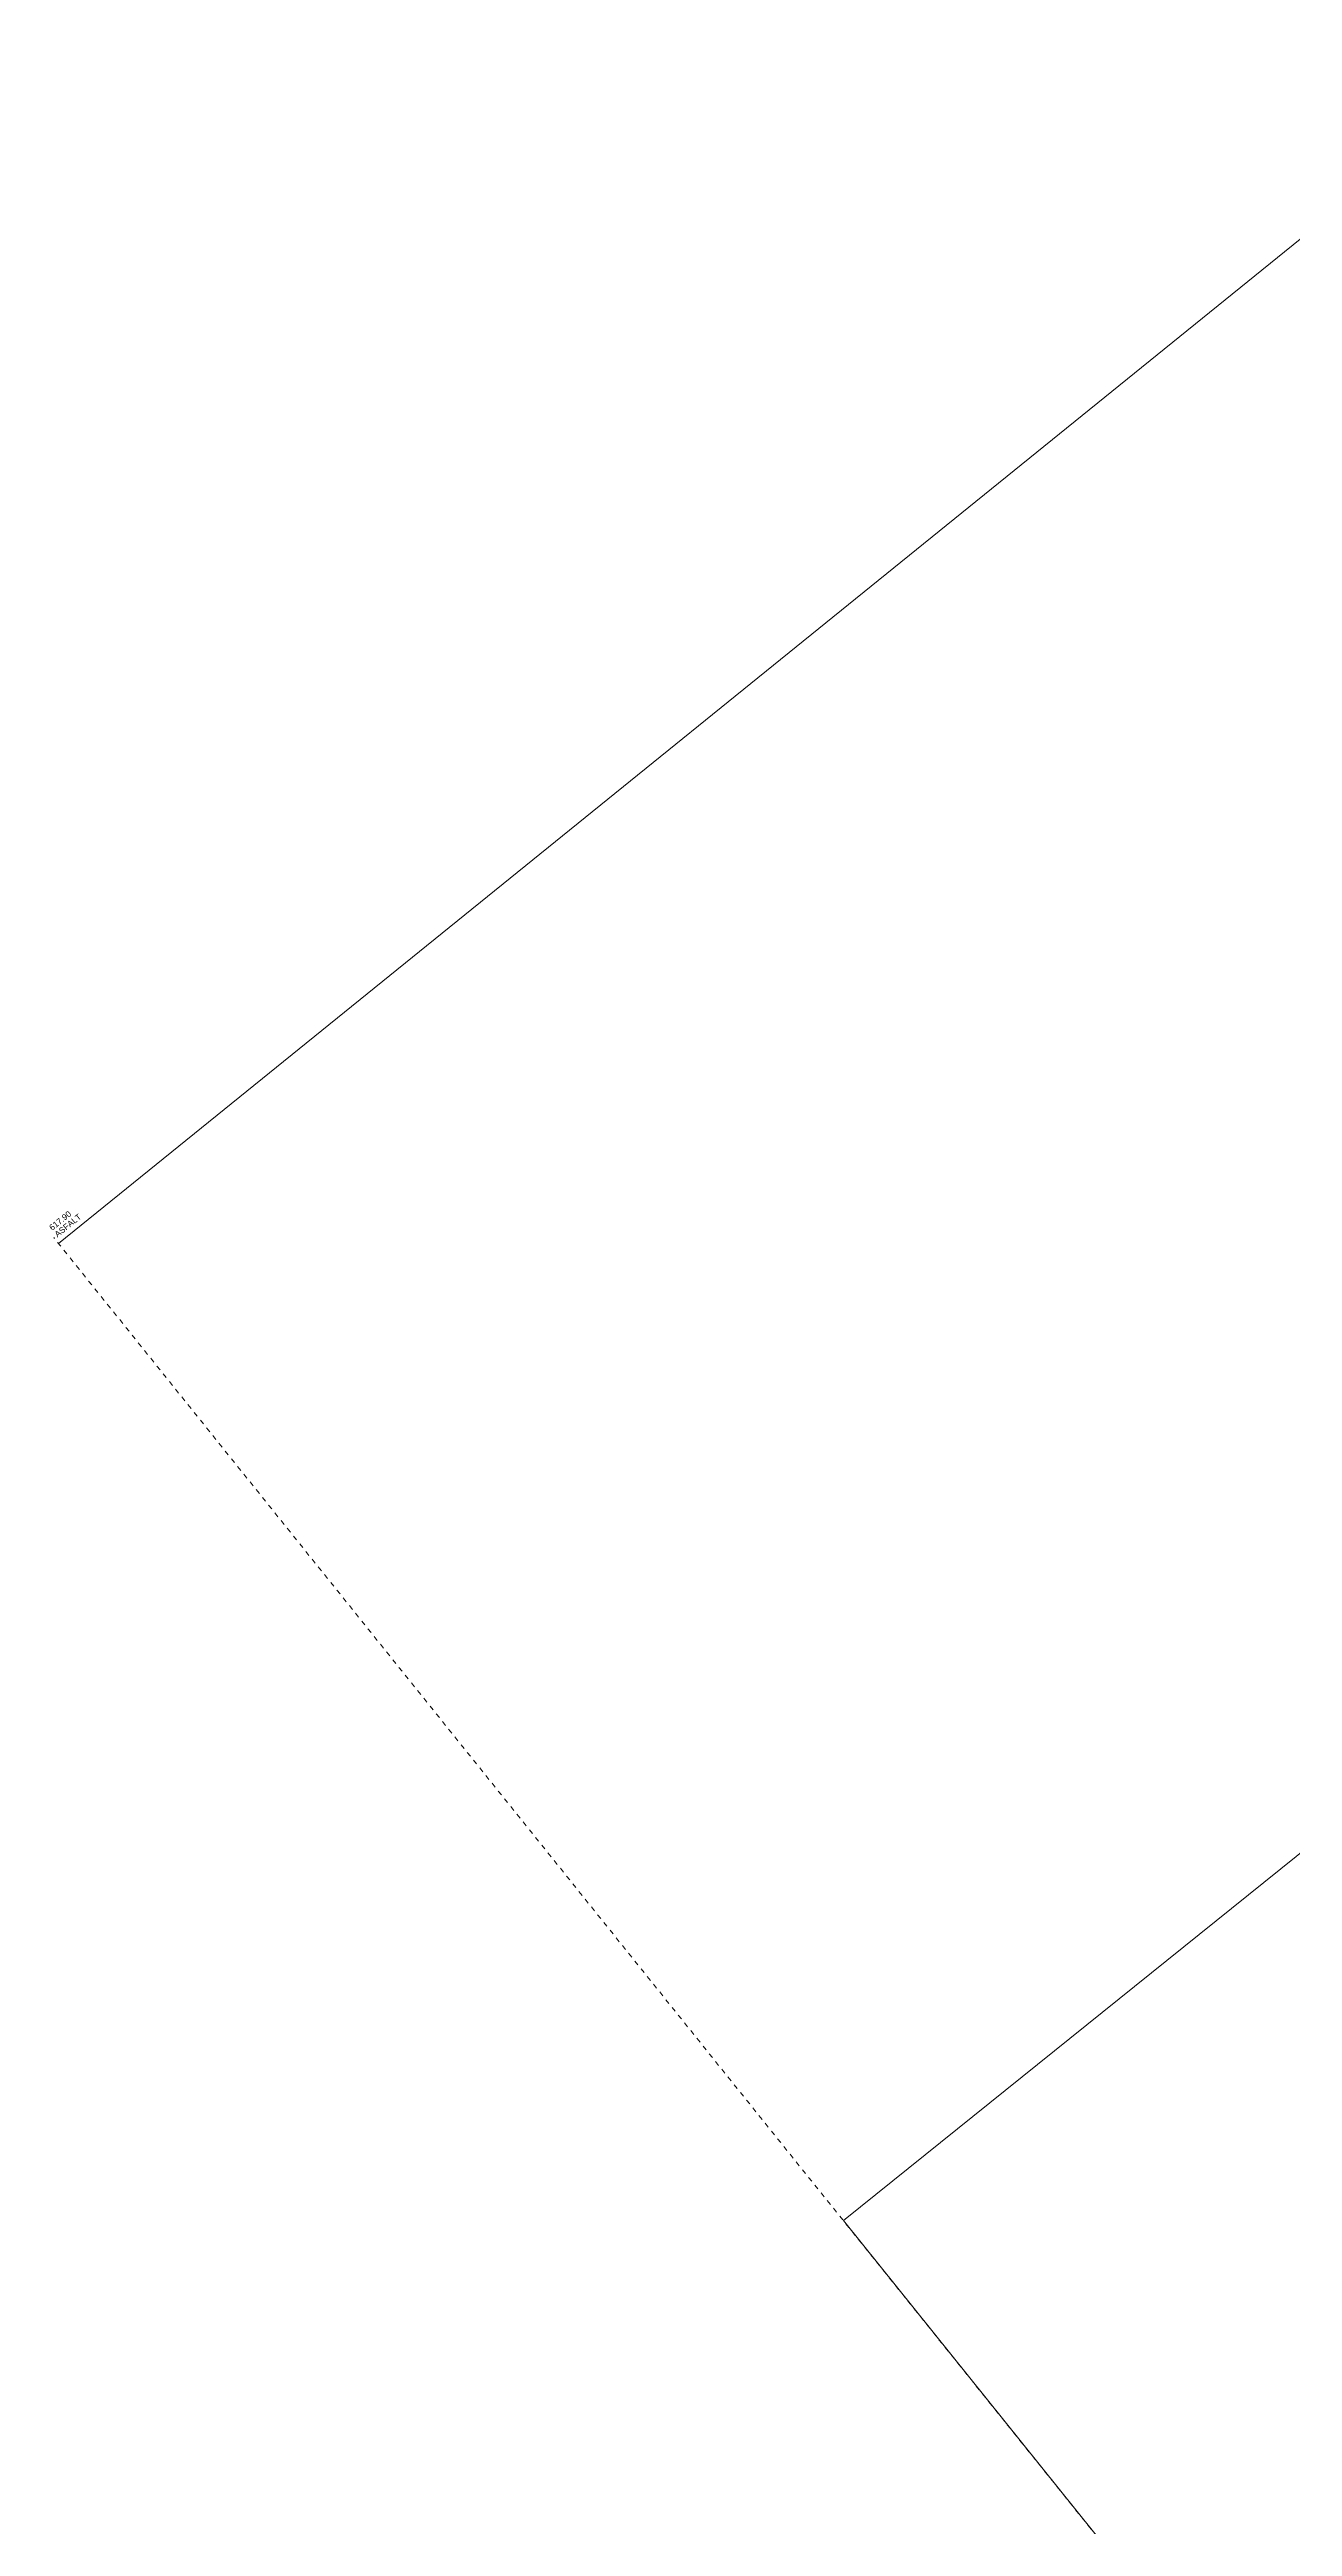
# Model space of a CAD drawing. Header units: metres. Extents: x 7511886 to 7512132, y 4692231 to 4692550.
# Drawn here: x 7512004.75 to 7512029.83, y 4692470.68 to 4692520.66 of the extents above; entities that cross this region are included whole.
import ezdxf

# ---------------------------------------------------------------- set-up
doc = ezdxf.new("R2010")
doc.units = ezdxf.units.M
doc.linetypes.add('DASHED', pattern=[0.75, 0.5, -0.25])
for name, color, linetype, lineweight in [('A- Ndertesat_Pen_No__101', 252, 'Continuous', 13), ('Drawing & Figure_Pen_No__55', 214, 'Continuous', 25), ('rruga_projekt_betimi', 110, 'Continuous', 0)]:
    doc.layers.add(name, color=color, linetype=linetype, lineweight=lineweight)
doc.layers.add('Drawing & Figure_Pen_No__108', color=7, linetype='Continuous', lineweight=13, true_color=0xfd8379)
doc.layers.add('Drawing & Figure_Pen_No__86', color=7, linetype='Continuous', lineweight=20, true_color=0x5555ff)
doc.styles.add('GENERATED_STYLE_1', font='arialbd.ttf')

# ---------------------------------------------------------------- blocks, each defined once
blk = doc.blocks.new('A$C3BCD52F3')
at = {"layer": 'A- Ndertesat_Pen_No__101', "color": 252, "linetype": 'Continuous', "lineweight": 13, "flags": 128}
blk.add_lwpolyline([(25579, 56657), (72386, 56661), (72388, 77235), (70897, 77235), (70903, 89470), (52866, 89472), (52871, 74873), (50301, 74876), (50302, 75720), (25583, 75711)], close=True, dxfattribs=at)
at = {"layer": 'Drawing & Figure_Pen_No__108', "color": 11, "linetype": 'DASHED', "lineweight": 13, "true_color": 0xfd8379, "flags": 128}
blk.add_lwpolyline([(25577, 54127), (25577, 101152)], dxfattribs=at)
at = {"layer": 'Drawing & Figure_Pen_No__86', "color": 173, "linetype": 'Continuous', "lineweight": 20, "true_color": 0x5555ff, "flags": 128}
blk.add_lwpolyline([(63915, 101102), (58392, 101102), (25577, 101002)], dxfattribs=at)
at = {"layer": 'Drawing & Figure_Pen_No__55', "color": 214, "linetype": 'Continuous', "lineweight": 25, "char_height": 120, "attachment_point": 7, "style": 'GENERATED_STYLE_1'}
for s, insert in [('\\A1;{\\fArial|b0|i0|c0|p34;ASFALT}', (25636, 101103)), ('\\A1;{\\fArial|b0|i0|c0|p34;617.90}', (25636, 101275))]:
    blk.add_mtext(s, dxfattribs=dict(at, insert=insert))

msp = doc.modelspace()

# ---------------------------------------------------------------- block references
at = {"layer": 'rruga_projekt_betimi', "xscale": 0.001, "yscale": 0.001, "zscale": 0.001, "rotation": 38.77602069494476}
msp.add_blockref('A$C3BCD52F3', (7512048.242, 4692401.811, 609.752), dxfattribs=at)

doc.saveas('drawing.dxf')
